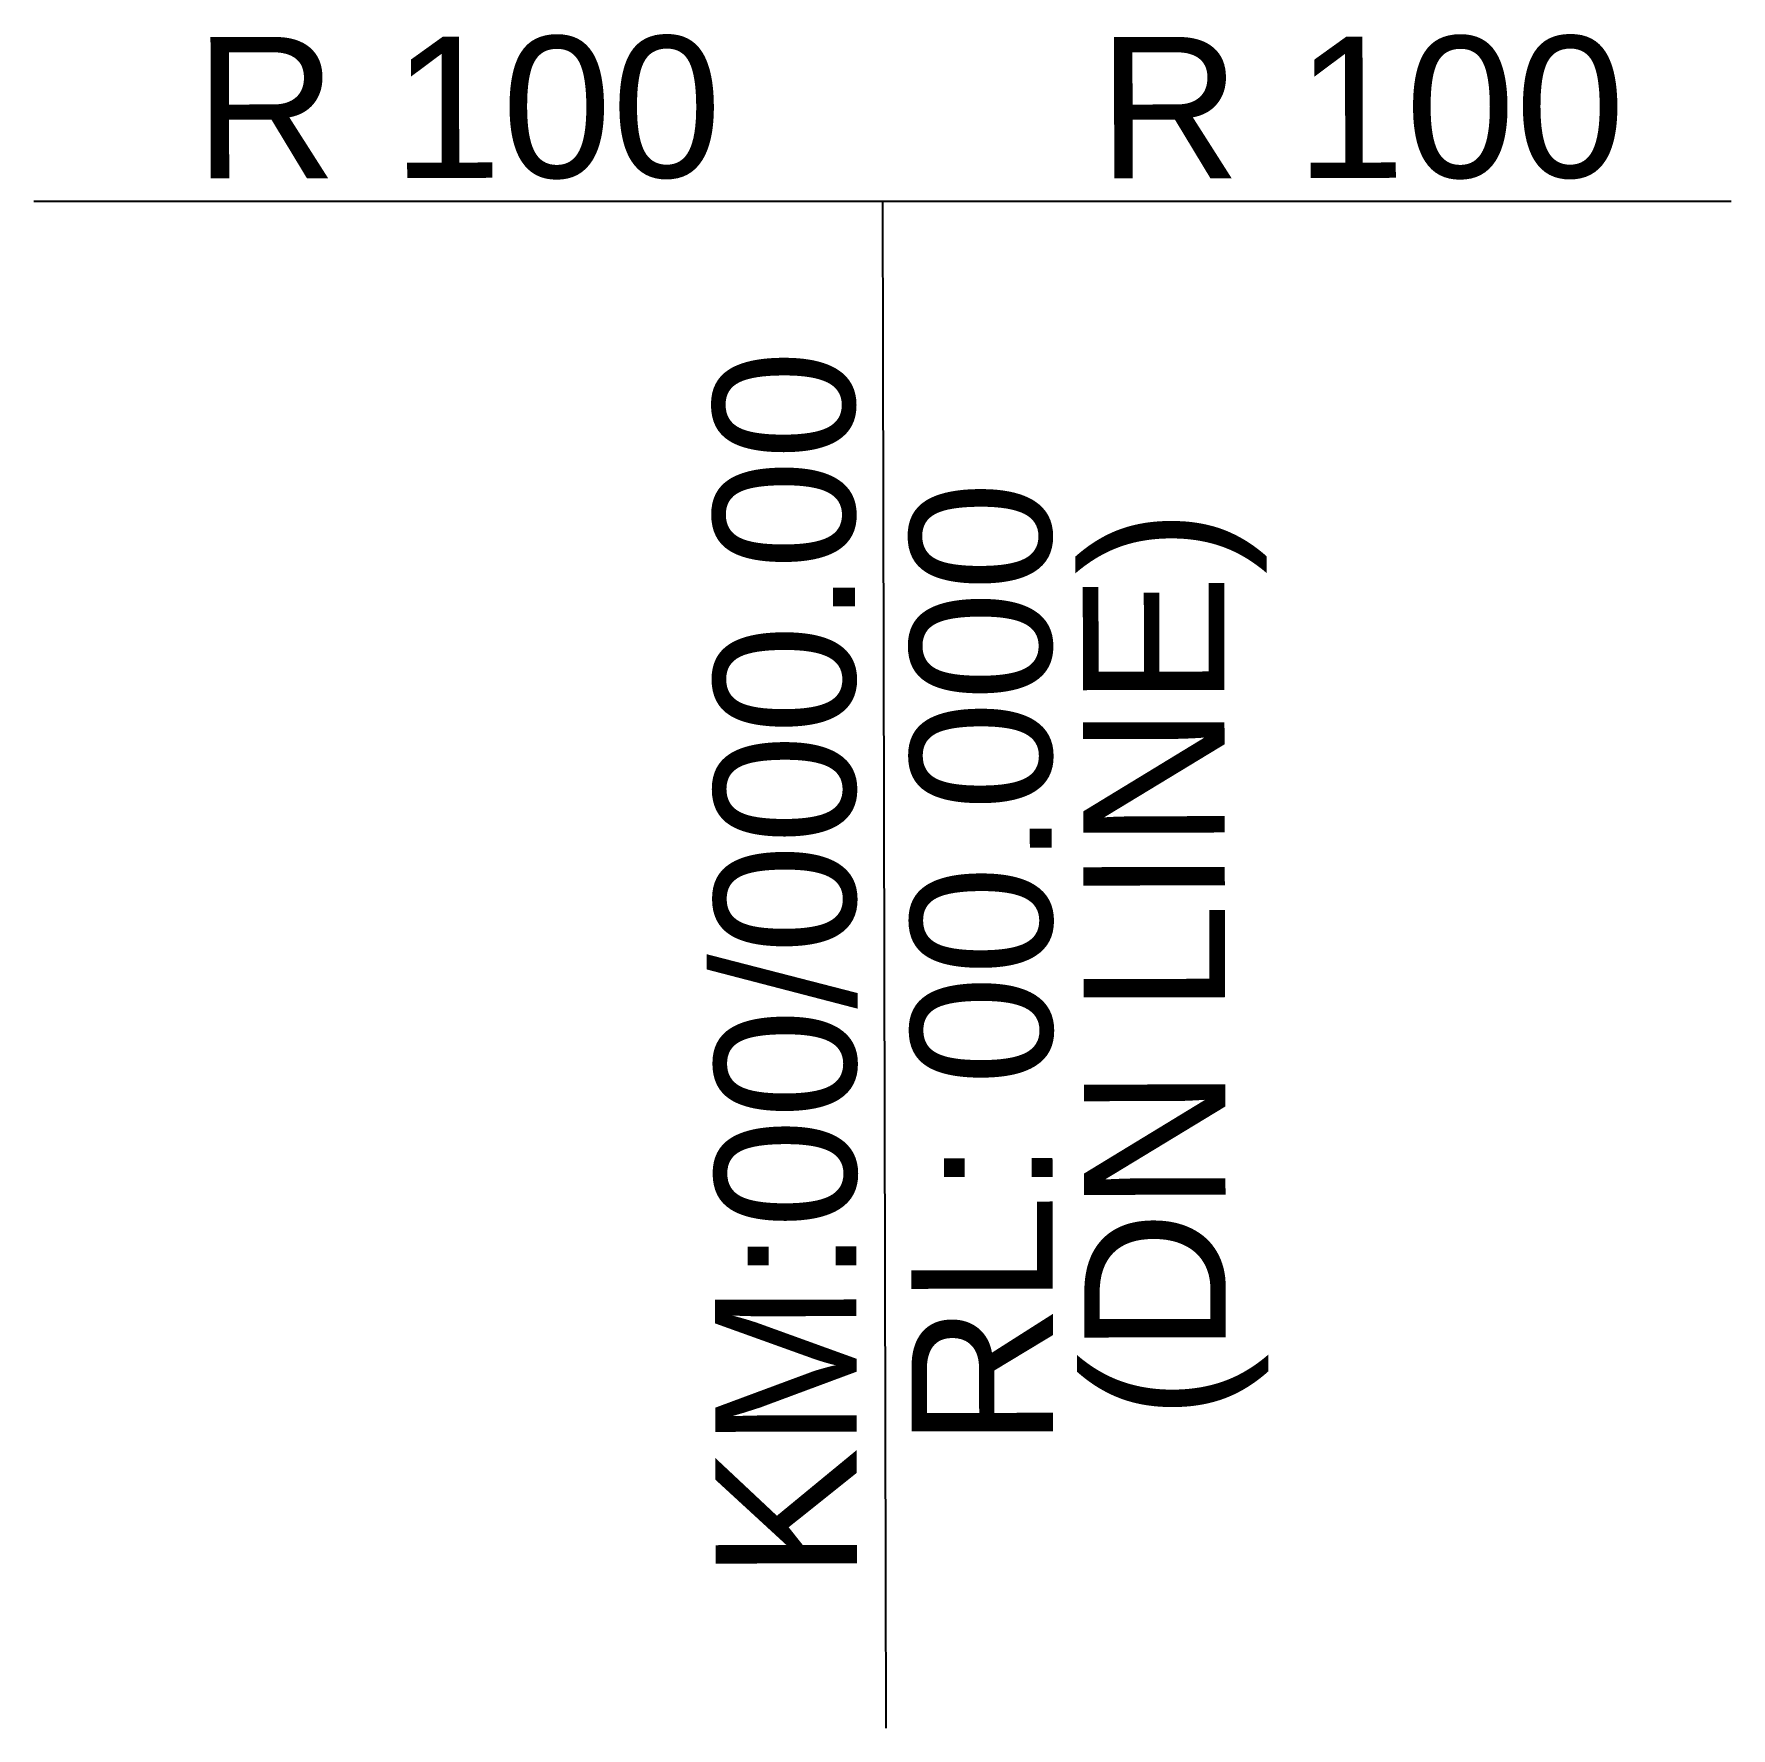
# Model space of a CAD drawing. Header units: metres. Extents: x -15.1 to 14.9, y 0 to 30.
import ezdxf
from ezdxf.enums import TextEntityAlignment as Align

# ---------------------------------------------------------------- set-up
doc = ezdxf.new("R2010")
doc.units = ezdxf.units.M
doc.layers.add('1-GRADIENT', color=7, linetype='Continuous')
doc.styles.get("Standard").update_dxf_attribs({"font": 'arial.ttf'})

# ---------------------------------------------------------------- blocks, each defined once
blk = doc.blocks.new('*U72')
at = {"layer": '1-GRADIENT'}
blk.add_line((-0.059, 27), (0, 0), dxfattribs=at)
at = {"layer": '1-GRADIENT', "flags": 128}
for points in [[(-15.059, 27), (-0.059, 27)], [(-0.059, 27), (14.941, 27)]]:
    blk.add_lwpolyline(points, dxfattribs=at)
at = {"layer": '1-GRADIENT'}
for tag, rotation, p in [('G_TAIL', 0.1244, (-7.558, 26.663)), ('G_HEAD', 0.1244, (8.413, 26.663)), ('G_CHAINAGE', 90.1244, (0.218, 13.501))]:
    blk.add_attdef(tag, text='', height=2.5, rotation=rotation, dxfattribs=at).set_placement(p, align=Align.BOTTOM_CENTER)
for tag, p in [('G_RAILLEVEL', (0.439, 13.501)), ('G_LINE', (3.496, 13.508))]:
    blk.add_attdef(tag, text='', height=2.5, rotation=90.1244, dxfattribs=at).set_placement(p, align=Align.TOP_CENTER)

msp = doc.modelspace()

# ---------------------------------------------------------------- block references
msp.add_blockref('*U72', (0, 0)).add_auto_attribs({'G_LINE': '(DN LINE)', 'G_RAILLEVEL': 'RL: 00.000', 'G_CHAINAGE': 'KM:00/000.00', 'G_TAIL': 'R 100', 'G_HEAD': 'R 100'})

doc.saveas('drawing.dxf')
